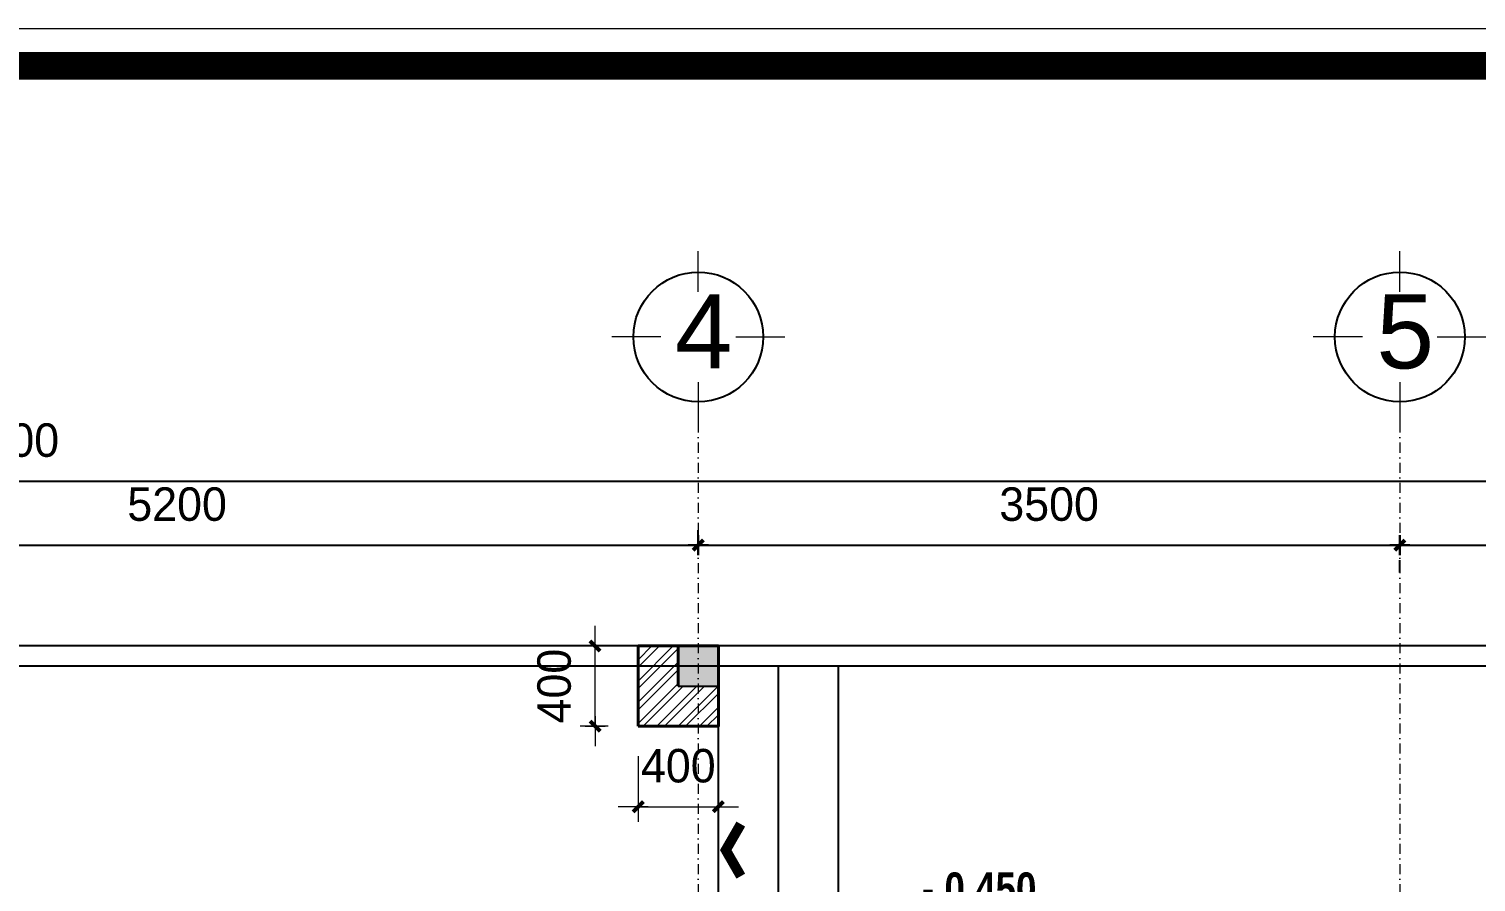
# Model space of a CAD drawing. Header units: millimetres. Extents: x 615730 to 2792744, y 139412 to 597571.
# Drawn here: x 674436 to 681655, y 300034 to 304290 of the extents above; entities that cross this region are included whole.
import ezdxf
from ezdxf.enums import TextEntityAlignment as Align

# ---------------------------------------------------------------- set-up
doc = ezdxf.new("R2010")
doc.units = ezdxf.units.MM
doc.header["$MEASUREMENT"] = 0
doc.header["$PDMODE"] = 34
doc.linetypes.add('DASHDOT', pattern=[1, 0.5, -0.25, 0, -0.25])
doc.layers.get('0').update_dxf_attribs({"lineweight": 5})
for name, color, linetype, lineweight in [('0.1(9)', 9, 'Continuous', 13), ('NETNGOAITUONG', 1, 'Continuous', 40), ('NTHAY1', 61, 'Continuous', 25), ('thay', 7, 'Continuous', 15), ('TIM TRUC', 149, 'DASHDOT', 9), ('VLIEU', 250, 'Continuous', 9)]:
    doc.layers.add(name, color=color, linetype=linetype, lineweight=lineweight)
for name, color, linetype in [('H', 252, 'Continuous'), ('NET MANH', 252, 'Continuous'), ('netthay', 3, 'Continuous'), ('TEXT', 2, 'Continuous'), ('VL', 155, 'Continuous')]:
    doc.layers.add(name, color=color, linetype=linetype)
doc.styles.add('H280', font='', dxfattribs={"height": 200})
doc.styles.add('KT OZON', font='', dxfattribs={"height": 200})
doc.styles.get("Standard").update_dxf_attribs({"font": ''})
doc.styles.add('VNI-AVO', font='vni-roms.shx')
doc.styles.get('H280').set_extended_font_data('VNI-Avo')
doc.styles.get('KT OZON').set_extended_font_data('VNI-Helve')
doc.styles.get('Standard').set_extended_font_data('VNI-Avo')
doc.dimstyles.new('1-50b', dxfattribs={"dimtxt": 167, "dimasz": 50, "dimexe": 75, "dimexo": 150, "dimgap": 120, "dimtad": 1, "dimdec": 0, "dimzin": 12, "dimtxsty": 'VNI-AVO', "dimblk": ']', "dimcen": 0, "dimdle": 50, "dimclrd": 252, "dimclre": 252, "dimclrt": 2, "dimadec": 0, "dimazin": 0, "dimtfac": 1, "dimtdec": 0, "dimtix": 1, "dimtmove": 2, "dimatfit": 0, "dimldrblk": 'OPEN90', "dimfxl": 1, "dimlwd": -1, "dimlwe": -1, "dimarcsym": 0})

# ---------------------------------------------------------------- blocks, each defined once
blk = doc.blocks.new('TRUC 1')
at = {"ltscale": 50}
blk.add_circle((0, -9525), 8572, dxfattribs=at)
at = {"layer": '0.1(9)', "ltscale": 50}
for p, q in [((0, -3572), (0, 1782)), ((-4942, -9525), (-11427, -9525)), ((4942, -9525), (11427, -9525)), ((0, -15478), (0, -20832))]:
    blk.add_line(p, q, dxfattribs=at)
at = {"layer": 'TEXT', "ltscale": 50, "style": 'H280'}
blk.add_attdef('1', text='', height=10478, dxfattribs=at).set_placement((-214, -4892), align=Align.CENTER)
blk = doc.blocks.new(']')
for p, q in [((1, 0), (-1, 0)), ((0, 1), (0, -1))]:
    blk.add_line(p, q)
at = {"color": 9, "const_width": 0.4}
blk.add_lwpolyline([(-0.51, -0.51), (0.51, 0.51)], dxfattribs=at)
blk = doc.blocks.new('*D111')
at = {"layer": 'DEFPOINTS', "color": 0, "ltscale": 10, "transparency": 16777216}
for p in [(672574.6, 301714.8), (677775.1, 301714.8), (677775.1, 301565.4)]:
    blk.add_point(p, dxfattribs=at)
at = {"layer": 'VL', "color": 252, "ltscale": 10, "transparency": 16777216}
for p, q in [((672574.6, 301864.8), (672574.6, 301789.8)), ((677775.1, 301715.4), (677775.1, 301789.8)), ((672624.6, 301714.8), (677725.1, 301714.8))]:
    blk.add_line(p, q, dxfattribs=at)
at = {"layer": 'VL', "color": 252, "ltscale": 10, "transparency": 16777216, "xscale": 50, "yscale": 50, "zscale": 50, "rotation": 180}
blk.add_blockref(']', (672574.6, 301714.8), dxfattribs=at)
at = {"layer": 'VL', "color": 252, "ltscale": 10, "transparency": 16777216, "xscale": 50, "yscale": 50, "zscale": 50}
blk.add_blockref(']', (677775.1, 301714.8), dxfattribs=at)
at = {"layer": 'VL', "color": 2, "ltscale": 10, "transparency": 16777216, "insert": (675174.8, 301918.3), "char_height": 167, "attachment_point": 5, "style": 'VNI-AVO'}
blk.add_mtext('5200', dxfattribs=at)
blk = doc.blocks.new('_Open90')
at = {"color": 0, "linetype": 'ByBlock', "lineweight": -2}
for p, q in [((0, 0), (-1, 0)), ((-0.5, 0.5), (0, 0)), ((0, 0), (-0.5, -0.5))]:
    blk.add_line(p, q, dxfattribs=at)
blk = doc.blocks.new('*D112')
at = {"layer": 'DEFPOINTS', "color": 0, "ltscale": 10, "transparency": 16777216}
for p in [(681274.9, 301727.5), (681274.9, 301714.8), (677775.1, 301565.4)]:
    blk.add_point(p, dxfattribs=at)
at = {"layer": 'VL', "color": 252, "ltscale": 10, "transparency": 16777216}
for p, q in [((677775.1, 301715.4), (677775.1, 301789.8)), ((677825.1, 301714.8), (681224.9, 301714.8)), ((681274.9, 301577.5), (681274.9, 301639.8))]:
    blk.add_line(p, q, dxfattribs=at)
at = {"layer": 'VL', "color": 252, "ltscale": 10, "transparency": 16777216, "xscale": 50, "yscale": 50, "zscale": 50, "rotation": 180}
blk.add_blockref(']', (677775.1, 301714.8), dxfattribs=at)
at = {"layer": 'VL', "color": 252, "ltscale": 10, "transparency": 16777216, "xscale": 50, "yscale": 50, "zscale": 50}
blk.add_blockref(']', (681274.9, 301714.8), dxfattribs=at)
at = {"layer": 'VL', "color": 2, "ltscale": 10, "transparency": 16777216, "insert": (679525, 301918.3), "char_height": 167, "attachment_point": 5, "style": 'VNI-AVO'}
blk.add_mtext('3500', dxfattribs=at)
blk = doc.blocks.new('*D113')
at = {"layer": 'DEFPOINTS', "color": 0, "ltscale": 10, "transparency": 16777216}
for p in [(681274.9, 301727.5), (684574.9, 301714.8), (684574.9, 301565.5)]:
    blk.add_point(p, dxfattribs=at)
at = {"layer": 'VL', "color": 252, "ltscale": 10, "transparency": 16777216}
for p, q in [((684574.9, 301715.5), (684574.9, 301789.8)), ((681324.9, 301714.8), (684524.9, 301714.8)), ((681274.9, 301577.5), (681274.9, 301639.8))]:
    blk.add_line(p, q, dxfattribs=at)
at = {"layer": 'VL', "color": 252, "ltscale": 10, "transparency": 16777216, "xscale": 50, "yscale": 50, "zscale": 50, "rotation": 180}
blk.add_blockref(']', (681274.9, 301714.8), dxfattribs=at)
at = {"layer": 'VL', "color": 252, "ltscale": 10, "transparency": 16777216, "xscale": 50, "yscale": 50, "zscale": 50}
blk.add_blockref(']', (684574.9, 301714.8), dxfattribs=at)
at = {"layer": 'VL', "color": 2, "ltscale": 10, "transparency": 16777216, "insert": (682924.9, 301918.3), "char_height": 167, "attachment_point": 5, "style": 'VNI-AVO'}
blk.add_mtext('3300', dxfattribs=at)
blk = doc.blocks.new('*D115')
at = {"layer": 'DEFPOINTS', "color": 0, "ltscale": 10, "transparency": 16777216}
for p in [(684575.9, 302034), (663975.6, 301211.6), (684575.9, 301211.6)]:
    blk.add_point(p, dxfattribs=at)
at = {"layer": 'VL', "color": 252, "ltscale": 10, "transparency": 16777216}
for p, q in [((663975.6, 301361.6), (663975.6, 302109)), ((684575.9, 301361.6), (684575.9, 302109)), ((664025.6, 302034), (684525.9, 302034))]:
    blk.add_line(p, q, dxfattribs=at)
at = {"layer": 'VL', "color": 252, "ltscale": 10, "transparency": 16777216, "xscale": 50, "yscale": 50, "zscale": 50, "rotation": 180}
blk.add_blockref(']', (663975.6, 302034), dxfattribs=at)
at = {"layer": 'VL', "color": 252, "ltscale": 10, "transparency": 16777216, "xscale": 50, "yscale": 50, "zscale": 50}
blk.add_blockref(']', (684575.9, 302034), dxfattribs=at)
at = {"layer": 'VL', "color": 2, "ltscale": 10, "transparency": 16777216, "insert": (674275.7, 302237.5), "char_height": 167, "attachment_point": 5, "style": 'VNI-AVO'}
blk.add_mtext('20600', dxfattribs=at)
blk = doc.blocks.new('*D1303')
at = {"layer": 'DEFPOINTS', "color": 0, "ltscale": 10, "transparency": 16777216}
for p in [(677475.1, 300811.6), (677875.1, 300811.6), (677875.1, 300409.8)]:
    blk.add_point(p, dxfattribs=at)
at = {"layer": 'VLIEU', "color": 252, "ltscale": 10, "transparency": 16777216}
for p, q in [((677475.1, 300661.6), (677475.1, 300334.8)), ((677875.1, 300661.6), (677875.1, 300334.8)), ((677425.1, 300409.8), (677375.1, 300409.8)), ((677475.1, 300409.8), (677875.1, 300409.8)), ((677925.1, 300409.8), (677975.1, 300409.8))]:
    blk.add_line(p, q, dxfattribs=at)
at = {"layer": 'VLIEU', "color": 252, "ltscale": 10, "transparency": 16777216, "xscale": 50, "yscale": 50, "zscale": 50}
blk.add_blockref(']', (677475.1, 300409.8), dxfattribs=at)
at = {"layer": 'VLIEU', "color": 252, "ltscale": 10, "transparency": 16777216, "xscale": 50, "yscale": 50, "zscale": 50, "rotation": 180}
blk.add_blockref(']', (677875.1, 300409.8), dxfattribs=at)
at = {"layer": 'VLIEU', "color": 2, "ltscale": 10, "transparency": 16777216, "insert": (677675.1, 300613.3), "char_height": 167, "attachment_point": 5, "style": 'VNI-AVO'}
blk.add_mtext('400', dxfattribs=at)
blk = doc.blocks.new('*D1304')
at = {"layer": 'DEFPOINTS', "color": 0, "ltscale": 10, "transparency": 16777216}
for p in [(677260, 301211.6), (677475.1, 301211.6), (677475.1, 300811.6)]:
    blk.add_point(p, dxfattribs=at)
at = {"layer": 'VLIEU', "color": 252, "ltscale": 10, "transparency": 16777216}
for p, q in [((677260, 301261.6), (677260, 301311.6)), ((677325.1, 301211.6), (677185, 301211.6)), ((677260, 300811.6), (677260, 301211.6)), ((677325.1, 300811.6), (677185, 300811.6)), ((677260, 300761.6), (677260, 300711.6))]:
    blk.add_line(p, q, dxfattribs=at)
at = {"layer": 'VLIEU', "color": 252, "ltscale": 10, "transparency": 16777216, "xscale": 50, "yscale": 50, "zscale": 50}
for p, rotation in [((677260, 301211.6), 270), ((677260, 300811.6), 90)]:
    blk.add_blockref(']', p, dxfattribs=dict(at, rotation=rotation))
at = {"layer": 'VLIEU', "color": 2, "ltscale": 10, "transparency": 16777216, "insert": (677056.5, 301011.6), "char_height": 167, "attachment_point": 5, "rotation": 90, "style": 'VNI-AVO'}
blk.add_mtext('400', dxfattribs=at)

msp = doc.modelspace()

# ---------------------------------------------------------------- hatches: boundary and pattern name
at = {"layer": 'VLIEU', "ltscale": 10}
h = msp.add_hatch(dxfattribs=at)
h.set_pattern_fill('STEEL', color=256, scale=600, style=0)
h.set_pattern_definition([(45, (88098.205, 45942.54), (-53.033009, 53.033009), []), (45, (88098.205, 45980.04), (-53.033009, 53.033009), [])])
h.paths.add_polyline_path([(677875.1, 301011.6), (677875.1, 300811.6), (677475.1, 300811.6), (677475.1, 301211.6), (677675.1, 301211.6), (677675.1, 301011.6)])

# ---------------------------------------------------------------- linework, layer by layer
at = {"layer": 'H', "const_width": 138.2}
msp.add_lwpolyline([(660360.3, 285120.6), (687363.2, 285120.6), (687363.2, 304105.6), (660360.3, 304105.6)], close=True, dxfattribs=at)
at = {"layer": 'NET MANH'}
msp.add_lwpolyline([(677675.1, 301011.6), (677875.1, 301011.6), (677875.1, 301211.6), (677675.1, 301211.6)], close=True, dxfattribs=at)
msp.add_solid([(677675.1, 301211.6), (677875.1, 301211.6), (677675.1, 301011.6), (677875.1, 301011.6)], dxfattribs=at)
at = {"layer": 'NETNGOAITUONG'}
msp.add_line((677675.1, 301011.6), (677675.1, 301211.6), dxfattribs=at)
at = {"layer": 'NETNGOAITUONG', "elevation": 140}
msp.add_lwpolyline([(677475.1, 300811.6), (677875.1, 300811.6), (677875.1, 301211.6), (677475.1, 301211.6)], close=True, dxfattribs=at)
at = {"layer": 'thay', "linetype": 'Continuous'}
msp.add_lwpolyline([(660176, 284936.3), (687547.5, 284936.3), (687547.5, 304289.9), (660176, 304289.9)], close=True, dxfattribs=at)
at = {"layer": 'TIM TRUC', "ltscale": 100}
for p, q in [((677775.1, 302326.1), (677775.1, 287814.8)), ((681274.9, 302326.1), (681274.9, 287814.8))]:
    msp.add_line(p, q, dxfattribs=at)
at = {"layer": 'VL', "ltscale": 10}
for p, q in [((687547.5, 301211.6), (660360.3, 301211.6)), ((687547.5, 301111.6), (660360.3, 301111.6)), ((677875.1, 299311.4), (677875.1, 301111.6)), ((678175.1, 299311.4), (678175.1, 301111.6)), ((678475.1, 299311.4), (678475.1, 301111.6))]:
    msp.add_line(p, q, dxfattribs=at)
at = {"layer": 'VL', "color": 9, "ltscale": 10}
msp.add_lwpolyline([(677987, 300063.4, 50, 50, 0), (677912, 300193.3, 50, 50, 0), (677987, 300323.2, 50, 50, 0), (677912, 300193.3, 0, 0, 0), (678465.2, 300193.3, 0, 0, 0)], format="xyseb", dxfattribs=at)

# ---------------------------------------------------------------- block references
at = {"layer": 'netthay', "lineweight": -2, "ltscale": 10}
ref = msp.add_blockref('TRUC 1', (677775.1, 302393.4), dxfattribs=dict(at, xscale=0.03778148023411632, yscale=0.03778148023411632, zscale=0.03778148023411632, rotation=180))
ref.add_attrib('1', '4', dxfattribs={"layer": 'TEXT', "color": 3, "ltscale": 50, "height": 370.2, "style": 'KT OZON'}).set_placement((677801.7, 302596.4), align=Align.CENTER)
ref = msp.add_blockref('TRUC 1', (681274.9, 302393.4), dxfattribs=dict(at, xscale=0.03778148023411632, yscale=0.03778148023411632, zscale=0.03778148023411632, rotation=180))
ref.add_attrib('1', '5', dxfattribs={"layer": 'TEXT', "color": 3, "ltscale": 50, "height": 370.2, "style": 'KT OZON'}).set_placement((681301.6, 302596.4), align=Align.CENTER)

# ---------------------------------------------------------------- texts
at = {"layer": 'NTHAY1', "insert": (679461.7, 300081.8), "char_height": 160, "width": 11369.12, "attachment_point": 3}
msp.add_mtext('{\\fVNI-Helve-Condense|b1|i0|c0|p2;- 0.450}', dxfattribs=at)

# ---------------------------------------------------------------- dimensions: what is measured, and where the dimension line sits
at = {"layer": 'VL', "ltscale": 10}
for base, p1, p2, picture, middle in [((684575.9, 302034), (663975.6, 301211.6), (684575.9, 301211.6), '*D115', (674275.7, 302237.5)), ((677775.073, 301714.7999), (672574.584, 301714.7999), (677775.073, 301565.3891), '*D111', (675174.8285, 301918.2999)), ((681274.9, 301714.8), (677775.1, 301565.4), (681274.9, 301727.5), '*D112', (679525, 301918.3)), ((684574.9, 301714.8), (681274.9, 301727.5), (684574.9, 301565.5), '*D113', (682924.9, 301918.3))]:
    dim = msp.add_linear_dim(base=base, p1=p1, p2=p2, dimstyle='1-50b', override={"dimfxl": 150, "dimarcsym": 1}, dxfattribs=at)
    dim.commit()
    dim.dimension.update_dxf_attribs({"geometry": picture, "text_midpoint": middle})
at = {"layer": 'VLIEU', "ltscale": 10}
dim = msp.add_linear_dim(base=(677260, 301211.6), p1=(677475.1, 300811.6), p2=(677475.1, 301211.6), angle=90, dimstyle='1-50b', override={"dimfxl": 2}, dxfattribs=at)
dim.commit()
dim.dimension.update_dxf_attribs({"geometry": '*D1304', "text_midpoint": (677056.5, 301011.6)})
dim = msp.add_linear_dim(base=(677875.1, 300409.8), p1=(677475.1, 300811.6), p2=(677875.1, 300811.6), dimstyle='1-50b', override={"dimfxl": 2}, dxfattribs=at)
dim.commit()
dim.dimension.update_dxf_attribs({"geometry": '*D1303', "text_midpoint": (677675.1, 300613.3)})

doc.saveas('drawing.dxf')
